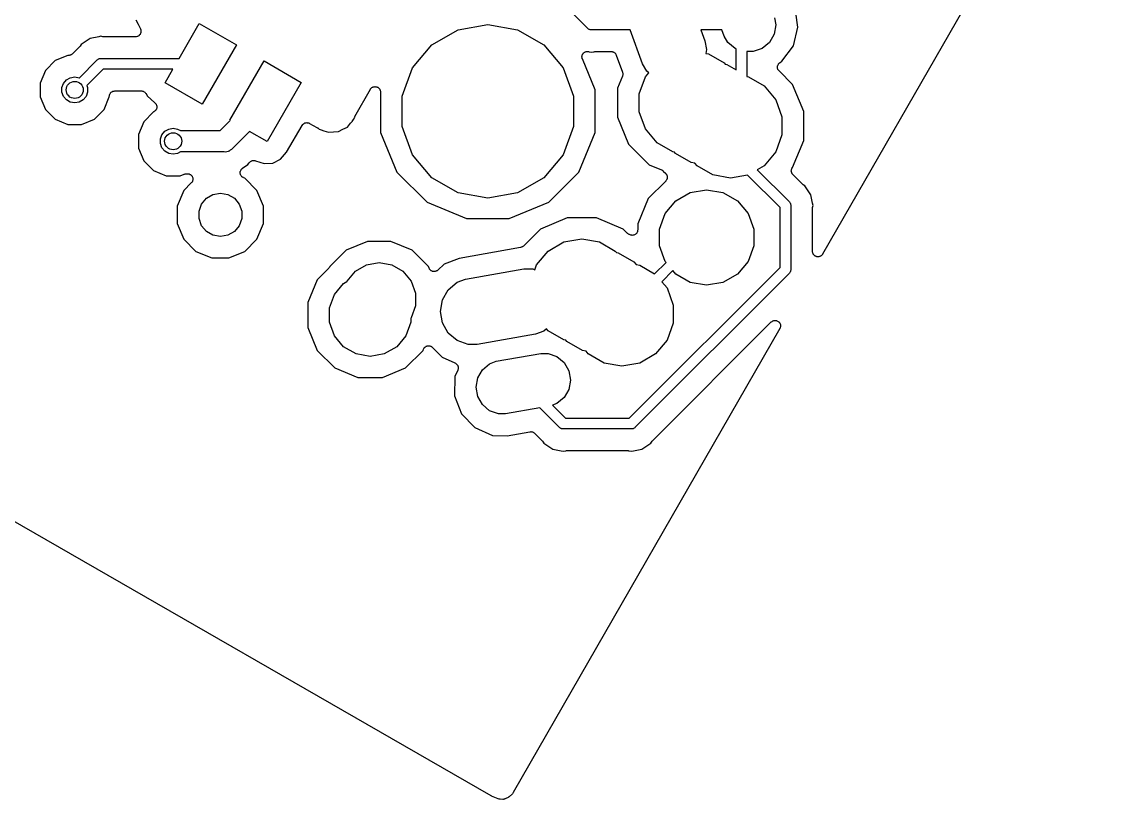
# Model space of a CAD drawing. Extents: x 61 to 194, y -153 to -61.
# Drawn here: x 168.86 to 194.15, y -152.59 to -134.4 of the extents above; entities that cross this region are included whole.
import ezdxf

# ---------------------------------------------------------------- set-up
doc = ezdxf.new("R2010")
doc.units = 0
doc.header["$MEASUREMENT"] = 0
doc.layers.add('BLACK', color=7, linetype='CONTINUOUS')

msp = doc.modelspace()

# ---------------------------------------------------------------- linework, layer by layer
at = {"layer": 'BLACK', "linetype": 'CONTINUOUS'}
for p, q in [((194.15, -128.374), (187.57, -139.836)), ((182.078, -134.555), (180.715, -133.192)), ((186.994, -134.53), (186.943, -134.197)), ((171.526, -134.359), (171.579, -134.461)), ((171.579, -134.461), (171.579, -134.463)), ((171.579, -134.463), (171.58, -134.464)), ((171.58, -134.464), (171.635, -134.575)), ((172.537, -135.266), (173.009, -134.448)), ((173.009, -134.448), (173.875, -134.948)), ((179.055, -134.592), (179.75, -134.469)), ((179.75, -134.469), (180.445, -134.592)), ((186.475, -134.48), (186.436, -134.697)), ((186.446, -134.317), (186.475, -134.48)), ((186.887, -134.968), (186.994, -134.53)), ((170.462, -134.795), (170.253, -134.935)), ((170.659, -134.756), (170.462, -134.795)), ((170.709, -134.746), (170.659, -134.756)), ((170.659, -134.756), (170.659, -134.756)), ((170.759, -134.756), (170.709, -134.746)), ((170.772, -134.756), (170.759, -134.756)), ((170.784, -134.758), (170.772, -134.756)), ((171.521, -134.758), (170.784, -134.758)), ((171.538, -134.755), (171.521, -134.758)), ((171.556, -134.753), (171.538, -134.755)), ((171.56, -134.751), (171.556, -134.753)), ((171.564, -134.75), (171.56, -134.751)), ((171.579, -134.741), (171.564, -134.75)), ((171.595, -134.734), (171.579, -134.741)), ((171.598, -134.73), (171.595, -134.734)), ((171.602, -134.728), (171.598, -134.73)), ((171.614, -134.715), (171.602, -134.728)), ((171.626, -134.702), (171.614, -134.715)), ((171.628, -134.698), (171.626, -134.702)), ((171.631, -134.694), (171.628, -134.698)), ((171.637, -134.678), (171.631, -134.694)), ((171.635, -134.575), (171.64, -134.592)), ((171.644, -134.661), (171.637, -134.678)), ((171.64, -134.592), (171.646, -134.609)), ((171.646, -134.653), (171.644, -134.657)), ((171.644, -134.657), (171.644, -134.661)), ((171.646, -134.609), (171.646, -134.613)), ((171.646, -134.613), (171.647, -134.617)), ((171.647, -134.617), (171.646, -134.635)), ((171.646, -134.635), (171.646, -134.653)), ((178.445, -134.944), (179.055, -134.592)), ((180.445, -134.592), (181.055, -134.944)), ((182.089, -134.568), (182.078, -134.555)), ((182.103, -134.576), (182.089, -134.568)), ((182.117, -134.585), (182.103, -134.576)), ((182.122, -134.587), (182.117, -134.585)), ((182.127, -134.59), (182.122, -134.587)), ((182.143, -134.593), (182.127, -134.59)), ((182.159, -134.597), (182.143, -134.593)), ((182.176, -134.595), (182.159, -134.597)), ((183.075, -134.595), (182.176, -134.595)), ((183.363, -135.387), (183.075, -134.595)), ((184.725, -134.595), (184.82, -134.856)), ((185.217, -134.595), (184.725, -134.595)), ((185.271, -134.745), (185.217, -134.595)), ((185.354, -134.888), (185.271, -134.745)), ((186.436, -134.697), (186.326, -134.888)), ((170.209, -134.996), (170.05, -135.155)), ((170.216, -134.986), (170.209, -134.996)), ((170.224, -134.977), (170.216, -134.986)), ((170.253, -134.935), (170.224, -134.977)), ((173.875, -134.948), (173.075, -136.334)), ((177.991, -135.485), (178.445, -134.944)), ((181.055, -134.944), (181.509, -135.485)), ((184.82, -134.856), (184.855, -135.058)), ((185.523, -135.029), (185.354, -134.888)), ((185.552, -135.04), (185.523, -135.029)), ((185.552, -135.531), (185.552, -135.04)), ((186.157, -135.029), (185.95, -135.105)), ((186.326, -134.888), (186.157, -135.029)), ((186.62, -135.331), (186.887, -134.968)), ((169.939, -135.192), (169.642, -135.315)), ((169.96, -135.192), (169.939, -135.192)), ((169.966, -135.191), (169.96, -135.192)), ((169.971, -135.192), (169.966, -135.191)), ((169.987, -135.187), (169.971, -135.192)), ((170.004, -135.184), (169.987, -135.187)), ((170.008, -135.182), (170.004, -135.184)), ((170.014, -135.18), (170.008, -135.182)), ((170.027, -135.171), (170.014, -135.18)), ((170.042, -135.162), (170.027, -135.171)), ((170.045, -135.158), (170.042, -135.162)), ((170.05, -135.155), (170.045, -135.158)), ((170.617, -135.306), (170.627, -135.294)), ((170.627, -135.294), (170.642, -135.285)), ((170.642, -135.285), (170.655, -135.276)), ((170.655, -135.276), (170.661, -135.274)), ((170.661, -135.274), (170.666, -135.272)), ((170.666, -135.272), (170.682, -135.269)), ((170.682, -135.269), (170.698, -135.265)), ((170.698, -135.265), (170.714, -135.266)), ((170.714, -135.266), (172.537, -135.266)), ((181.948, -135.223), (181.951, -135.206)), ((181.948, -135.228), (181.948, -135.223)), ((181.948, -135.232), (181.948, -135.228)), ((181.952, -135.249), (181.948, -135.232)), ((181.951, -135.206), (181.953, -135.188)), ((181.954, -135.267), (181.952, -135.249)), ((181.953, -135.188), (181.955, -135.184)), ((181.956, -135.271), (181.954, -135.267)), ((181.955, -135.184), (181.956, -135.18)), ((181.956, -135.18), (181.965, -135.165)), ((181.957, -135.275), (181.956, -135.271)), ((182.258, -136.001), (181.957, -135.275)), ((181.965, -135.165), (181.974, -135.149)), ((181.974, -135.149), (181.977, -135.146)), ((181.977, -135.146), (181.979, -135.143)), ((181.979, -135.143), (181.993, -135.131)), ((181.993, -135.131), (182.006, -135.119)), ((182.006, -135.119), (182.01, -135.118)), ((182.01, -135.118), (182.013, -135.115)), ((182.013, -135.115), (182.03, -135.109)), ((182.03, -135.109), (182.047, -135.102)), ((182.047, -135.102), (182.051, -135.102)), ((182.051, -135.102), (182.055, -135.101)), ((182.055, -135.101), (182.073, -135.101)), ((182.073, -135.101), (182.091, -135.1)), ((182.091, -135.1), (182.095, -135.102)), ((182.095, -135.102), (182.099, -135.102)), ((182.099, -135.102), (182.12, -135.106)), ((182.12, -135.106), (182.12, -135.106)), ((182.12, -135.106), (182.17, -135.116)), ((182.17, -135.116), (182.221, -135.106)), ((182.221, -135.106), (182.233, -135.106)), ((182.233, -135.106), (182.245, -135.103)), ((182.245, -135.103), (182.631, -135.103)), ((182.631, -135.103), (182.642, -135.105)), ((182.642, -135.105), (182.653, -135.105)), ((182.653, -135.105), (182.663, -135.109)), ((182.663, -135.109), (182.674, -135.111)), ((182.674, -135.111), (182.684, -135.117)), ((182.684, -135.117), (182.694, -135.12)), ((182.694, -135.12), (182.703, -135.128)), ((182.703, -135.128), (182.712, -135.133)), ((182.712, -135.133), (182.72, -135.142)), ((182.72, -135.142), (182.728, -135.149)), ((182.728, -135.149), (182.734, -135.158)), ((182.734, -135.158), (182.741, -135.167)), ((182.741, -135.167), (182.745, -135.177)), ((182.745, -135.177), (182.75, -135.187)), ((182.75, -135.187), (182.895, -135.586)), ((184.855, -135.058), (184.84, -135.145)), ((184.84, -135.145), (184.901, -135.155)), ((184.901, -135.155), (185.267, -135.367)), ((185.95, -135.105), (185.802, -135.105)), ((185.802, -135.105), (185.802, -135.689)), ((169.415, -135.542), (169.292, -135.839)), ((169.642, -135.315), (169.415, -135.542)), ((170.208, -135.716), (170.617, -135.306)), ((170.761, -135.516), (170.381, -135.896)), ((172.393, -135.516), (170.761, -135.516)), ((172.209, -135.834), (172.393, -135.516)), ((173.725, -136.709), (174.525, -135.323)), ((174.525, -135.323), (175.391, -135.823)), ((177.75, -136.147), (177.991, -135.485)), ((181.509, -135.485), (181.75, -136.147)), ((183.466, -135.564), (183.363, -135.387)), ((185.267, -135.367), (185.294, -135.398)), ((185.294, -135.398), (185.334, -135.405)), ((185.334, -135.405), (185.552, -135.531)), ((186.514, -135.47), (186.517, -135.452)), ((186.515, -135.474), (186.514, -135.47)), ((186.515, -135.478), (186.515, -135.474)), ((186.519, -135.496), (186.515, -135.478)), ((186.517, -135.452), (186.519, -135.434)), ((186.519, -135.434), (186.52, -135.43)), ((186.523, -135.513), (186.519, -135.496)), ((186.52, -135.43), (186.521, -135.426)), ((186.521, -135.426), (186.53, -135.411)), ((186.525, -135.517), (186.523, -135.513)), ((186.526, -135.521), (186.525, -135.517)), ((186.537, -135.536), (186.526, -135.521)), ((186.53, -135.411), (186.537, -135.394)), ((186.537, -135.394), (186.54, -135.391)), ((186.546, -135.551), (186.537, -135.536)), ((186.54, -135.391), (186.542, -135.388)), ((186.542, -135.388), (186.556, -135.376)), ((186.549, -135.554), (186.546, -135.551)), ((186.552, -135.557), (186.549, -135.554)), ((186.556, -135.376), (186.569, -135.363)), ((186.569, -135.363), (186.572, -135.361)), ((186.572, -135.361), (186.575, -135.359)), ((186.575, -135.359), (186.62, -135.331)), ((169.836, -135.848), (169.904, -135.767)), ((169.904, -135.767), (169.996, -135.714)), ((169.996, -135.714), (170.1, -135.695)), ((170.1, -135.695), (170.204, -135.714)), ((170.204, -135.714), (170.208, -135.716)), ((182.893, -135.678), (182.776, -135.961)), ((182.894, -135.675), (182.893, -135.678)), ((182.895, -135.673), (182.894, -135.675)), ((182.895, -135.586), (182.896, -135.588)), ((182.899, -135.654), (182.895, -135.673)), ((182.896, -135.588), (182.897, -135.591)), ((182.897, -135.591), (182.9, -135.61)), ((182.903, -135.635), (182.899, -135.654)), ((182.9, -135.61), (182.903, -135.629)), ((182.903, -135.629), (182.902, -135.632)), ((182.902, -135.632), (182.903, -135.635)), ((183.284, -136.089), (183.429, -135.691)), ((183.429, -135.691), (183.507, -135.598)), ((183.507, -135.598), (183.466, -135.564)), ((185.802, -135.689), (185.836, -135.695)), ((185.836, -135.695), (186.203, -135.907)), ((186.867, -135.873), (186.552, -135.557)), ((169.292, -135.839), (169.292, -136.161)), ((169.8, -135.947), (169.836, -135.848)), ((169.8, -136.053), (169.8, -135.947)), ((169.836, -136.152), (169.8, -136.053)), ((170.4, -136.053), (170.364, -136.152)), ((170.381, -135.896), (170.4, -135.947)), ((170.4, -135.947), (170.4, -136.053)), ((170.946, -136.062), (170.953, -136.054)), ((170.953, -136.054), (170.963, -136.048)), ((170.963, -136.048), (170.971, -136.041)), ((170.971, -136.041), (170.982, -136.037)), ((170.982, -136.037), (170.992, -136.032)), ((170.992, -136.032), (171.003, -136.03)), ((171.003, -136.03), (171.013, -136.026)), ((171.013, -136.026), (171.024, -136.026)), ((171.024, -136.026), (171.035, -136.024)), ((171.035, -136.024), (171.658, -136.024)), ((171.658, -136.024), (171.662, -136.025)), ((171.662, -136.025), (171.666, -136.024)), ((171.666, -136.024), (171.683, -136.029)), ((171.683, -136.029), (171.701, -136.032)), ((171.701, -136.032), (171.705, -136.034)), ((171.705, -136.034), (171.709, -136.035)), ((171.709, -136.035), (171.724, -136.045)), ((171.724, -136.045), (171.739, -136.054)), ((171.739, -136.054), (171.742, -136.057)), ((171.742, -136.057), (171.745, -136.059)), ((171.745, -136.059), (171.756, -136.074)), ((173.075, -136.334), (172.209, -135.834)), ((175.391, -135.823), (174.591, -137.209)), ((176.644, -136.623), (177.005, -135.986)), ((177.005, -135.986), (177.012, -135.977)), ((177.012, -135.977), (177.018, -135.967)), ((177.018, -135.967), (177.026, -135.96)), ((177.026, -135.96), (177.033, -135.952)), ((177.033, -135.952), (177.043, -135.946)), ((177.043, -135.946), (177.052, -135.939)), ((177.052, -135.939), (177.061, -135.935)), ((177.061, -135.935), (177.071, -135.93)), ((177.071, -135.93), (177.082, -135.928)), ((177.082, -135.928), (177.093, -135.924)), ((177.093, -135.924), (177.104, -135.924)), ((177.104, -135.924), (177.114, -135.922)), ((177.114, -135.922), (177.125, -135.924)), ((177.125, -135.924), (177.137, -135.924)), ((177.137, -135.924), (177.147, -135.928)), ((177.147, -135.928), (177.157, -135.929)), ((177.157, -135.929), (177.168, -135.935)), ((177.168, -135.935), (177.178, -135.939)), ((177.178, -135.939), (177.187, -135.946)), ((177.187, -135.946), (177.196, -135.951)), ((177.196, -135.951), (177.203, -135.96)), ((177.203, -135.96), (177.212, -135.967)), ((177.212, -135.967), (177.218, -135.977)), ((177.218, -135.977), (177.224, -135.985)), ((177.224, -135.985), (177.229, -135.995)), ((177.229, -135.995), (177.234, -136.006)), ((177.234, -136.006), (177.236, -136.016)), ((177.236, -136.016), (177.24, -136.026)), ((177.24, -136.026), (177.24, -136.038)), ((177.24, -136.038), (177.242, -136.049)), ((177.242, -136.049), (177.242, -136.999)), ((182.258, -136.999), (182.258, -136.001)), ((182.776, -135.961), (182.776, -136.64)), ((186.203, -135.907), (186.475, -136.231)), ((187.127, -136.501), (186.867, -135.873)), ((169.292, -136.161), (169.415, -136.458)), ((169.904, -136.233), (169.836, -136.152)), ((169.996, -136.286), (169.904, -136.233)), ((170.1, -136.305), (169.996, -136.286)), ((170.204, -136.286), (170.1, -136.305)), ((170.296, -136.233), (170.204, -136.286)), ((170.364, -136.152), (170.296, -136.233)), ((170.785, -136.458), (170.908, -136.161)), ((170.908, -136.151), (170.91, -136.14)), ((170.908, -136.161), (170.908, -136.151)), ((170.91, -136.129), (170.914, -136.118)), ((170.91, -136.14), (170.91, -136.129)), ((170.914, -136.118), (170.916, -136.108)), ((170.916, -136.108), (170.921, -136.098)), ((170.921, -136.098), (170.925, -136.087)), ((170.925, -136.087), (170.932, -136.079)), ((170.932, -136.079), (170.938, -136.069)), ((170.938, -136.069), (170.946, -136.062)), ((171.756, -136.074), (171.768, -136.087)), ((171.768, -136.087), (171.769, -136.091)), ((171.769, -136.091), (171.772, -136.095)), ((171.772, -136.095), (171.798, -136.149)), ((171.798, -136.149), (171.965, -136.295)), ((171.965, -136.295), (171.969, -136.298)), ((171.969, -136.298), (171.979, -136.308)), ((171.979, -136.308), (171.989, -136.317)), ((177.75, -136.853), (177.75, -136.147)), ((181.75, -136.147), (181.75, -136.853)), ((183.284, -136.512), (183.284, -136.089)), ((186.475, -136.231), (186.619, -136.629)), ((169.415, -136.458), (169.642, -136.685)), ((170.558, -136.685), (170.785, -136.458)), ((171.943, -136.514), (171.715, -136.742)), ((171.948, -136.511), (171.943, -136.514)), ((171.956, -136.508), (171.948, -136.511)), ((171.966, -136.499), (171.956, -136.508)), ((171.978, -136.492), (171.966, -136.499)), ((171.983, -136.485), (171.978, -136.492)), ((171.989, -136.48), (171.983, -136.485)), ((171.989, -136.317), (171.994, -136.324)), ((171.996, -136.468), (171.989, -136.48)), ((171.994, -136.324), (171.999, -136.33)), ((172.005, -136.457), (171.996, -136.468)), ((171.999, -136.33), (172.005, -136.343)), ((172.005, -136.343), (172.011, -136.355)), ((172.007, -136.449), (172.005, -136.457)), ((172.011, -136.442), (172.007, -136.449)), ((172.011, -136.355), (172.013, -136.363)), ((172.014, -136.428), (172.011, -136.442)), ((172.013, -136.363), (172.016, -136.371)), ((172.018, -136.415), (172.014, -136.428)), ((172.016, -136.371), (172.017, -136.385)), ((172.017, -136.385), (172.019, -136.398)), ((172.019, -136.398), (172.018, -136.407)), ((172.018, -136.407), (172.018, -136.415)), ((183.429, -136.91), (183.284, -136.512)), ((187.127, -137.18), (187.127, -136.501)), ((169.642, -136.685), (169.939, -136.808)), ((169.939, -136.808), (170.261, -136.808)), ((170.261, -136.808), (170.558, -136.685)), ((171.715, -136.742), (171.592, -137.039)), ((173.496, -136.95), (173.733, -136.714)), ((173.733, -136.714), (173.725, -136.709)), ((175.418, -136.821), (175.422, -136.812)), ((175.422, -136.812), (175.432, -136.804)), ((175.432, -136.804), (175.44, -136.795)), ((175.44, -136.795), (175.448, -136.79)), ((175.448, -136.79), (175.456, -136.783)), ((175.456, -136.783), (175.467, -136.779)), ((175.467, -136.779), (175.478, -136.773)), ((175.478, -136.773), (175.487, -136.771)), ((175.487, -136.771), (175.497, -136.767)), ((175.497, -136.767), (175.509, -136.767)), ((175.509, -136.767), (175.521, -136.765)), ((175.521, -136.765), (175.531, -136.767)), ((175.531, -136.767), (175.541, -136.767)), ((175.541, -136.767), (175.552, -136.771)), ((175.552, -136.771), (175.565, -136.773)), ((175.565, -136.773), (175.573, -136.778)), ((175.573, -136.778), (175.582, -136.781)), ((175.582, -136.781), (175.754, -136.875)), ((176.469, -136.867), (176.543, -136.779)), ((176.543, -136.779), (176.544, -136.778)), ((176.544, -136.777), (176.586, -136.729)), ((176.544, -136.778), (176.544, -136.777)), ((176.586, -136.729), (176.588, -136.725)), ((176.588, -136.725), (176.621, -136.686)), ((176.621, -136.686), (176.633, -136.647)), ((176.633, -136.647), (176.639, -136.635)), ((176.639, -136.635), (176.644, -136.623)), ((182.776, -136.64), (183.036, -137.268)), ((186.619, -136.629), (186.619, -137.052)), ((171.592, -137.039), (171.592, -137.361)), ((172.1, -137.147), (172.136, -137.048)), ((172.136, -137.048), (172.204, -136.967)), ((172.204, -136.967), (172.296, -136.914)), ((172.296, -136.914), (172.4, -136.895)), ((172.4, -136.895), (172.504, -136.914)), ((172.504, -136.914), (172.567, -136.95)), ((172.567, -136.95), (173.496, -136.95)), ((174.181, -136.972), (173.784, -137.369)), ((174.591, -137.209), (174.181, -136.972)), ((175.048, -137.458), (175.411, -136.829)), ((175.411, -136.829), (175.418, -136.821)), ((175.754, -136.875), (175.764, -136.883)), ((175.764, -136.883), (175.776, -136.89)), ((175.776, -136.89), (175.807, -136.917)), ((175.807, -136.917), (175.855, -136.933)), ((175.855, -136.933), (175.859, -136.935)), ((175.859, -136.935), (175.92, -136.954)), ((175.92, -136.954), (175.921, -136.955)), ((175.921, -136.955), (175.921, -136.955)), ((175.921, -136.955), (176.031, -136.991)), ((176.031, -136.991), (176.146, -136.981)), ((176.146, -136.981), (176.147, -136.981)), ((176.147, -136.981), (176.262, -136.973)), ((176.147, -136.981), (176.147, -136.981)), ((176.262, -136.973), (176.365, -136.919)), ((176.365, -136.919), (176.365, -136.919)), ((176.365, -136.919), (176.366, -136.919)), ((176.366, -136.919), (176.469, -136.867)), ((177.242, -136.999), (177.624, -137.921)), ((177.991, -137.515), (177.75, -136.853)), ((181.75, -136.853), (181.509, -137.515)), ((181.876, -137.921), (182.258, -136.999)), ((183.701, -137.234), (183.429, -136.91)), ((186.619, -137.052), (186.475, -137.45)), ((172.1, -137.253), (172.1, -137.147)), ((172.136, -137.352), (172.1, -137.253)), ((183.036, -137.268), (183.517, -137.748)), ((184.067, -137.445), (183.701, -137.234)), ((186.865, -137.812), (187.127, -137.18)), ((171.592, -137.361), (171.715, -137.658)), ((172.204, -137.433), (172.136, -137.352)), ((172.296, -137.486), (172.204, -137.433)), ((172.4, -137.505), (172.296, -137.486)), ((172.504, -137.486), (172.4, -137.505)), ((172.567, -137.45), (172.504, -137.486)), ((173.589, -137.45), (172.567, -137.45)), ((173.622, -137.453), (173.589, -137.45)), ((173.654, -137.444), (173.622, -137.453)), ((173.687, -137.439), (173.654, -137.444)), ((173.696, -137.433), (173.687, -137.439)), ((173.707, -137.43), (173.696, -137.433)), ((173.734, -137.411), (173.707, -137.43)), ((173.763, -137.394), (173.734, -137.411)), ((173.784, -137.369), (173.763, -137.394)), ((174.906, -137.62), (175.048, -137.458)), ((178.445, -138.056), (177.991, -137.515)), ((181.509, -137.515), (181.055, -138.056)), ((184.108, -137.452), (184.067, -137.445)), ((184.134, -137.484), (184.108, -137.452)), ((184.5, -137.695), (184.134, -137.484)), ((186.475, -137.45), (186.203, -137.774)), ((171.715, -137.658), (171.942, -137.885)), ((174.018, -137.833), (174.021, -137.83)), ((174.021, -137.83), (174.146, -137.746)), ((174.146, -137.746), (174.175, -137.704)), ((174.175, -137.704), (174.187, -137.692)), ((174.187, -137.692), (174.197, -137.679)), ((174.197, -137.679), (174.202, -137.676)), ((174.202, -137.676), (174.206, -137.672)), ((174.206, -137.672), (174.221, -137.664)), ((174.221, -137.664), (174.235, -137.656)), ((174.235, -137.656), (174.24, -137.655)), ((174.24, -137.655), (174.245, -137.652)), ((174.245, -137.652), (174.262, -137.65)), ((174.262, -137.65), (174.278, -137.647)), ((174.278, -137.647), (174.284, -137.648)), ((174.284, -137.648), (174.289, -137.647)), ((174.289, -137.647), (174.305, -137.651)), ((174.305, -137.651), (174.322, -137.654)), ((174.322, -137.654), (174.523, -137.722)), ((174.523, -137.722), (174.725, -137.709)), ((174.725, -137.709), (174.906, -137.62)), ((183.517, -137.748), (183.806, -137.868)), ((184.583, -137.71), (184.5, -137.695)), ((184.636, -137.774), (184.583, -137.71)), ((185.003, -137.985), (184.636, -137.774)), ((186.203, -137.774), (186.043, -137.866)), ((186.85, -137.836), (186.856, -137.827)), ((186.856, -137.827), (186.861, -137.817)), ((186.861, -137.817), (186.865, -137.812)), ((171.942, -137.885), (172.239, -138.008)), ((172.239, -138.008), (172.561, -138.008)), ((172.561, -138.008), (172.658, -137.968)), ((172.658, -137.968), (172.661, -137.967)), ((172.661, -137.967), (172.663, -137.966)), ((172.663, -137.966), (172.682, -137.962)), ((172.682, -137.962), (172.701, -137.958)), ((172.701, -137.958), (172.704, -137.958)), ((172.704, -137.958), (172.707, -137.958)), ((172.707, -137.958), (172.733, -137.958)), ((172.733, -137.958), (172.75, -137.961)), ((172.75, -137.961), (172.766, -137.962)), ((172.766, -137.962), (172.771, -137.965)), ((172.771, -137.965), (172.777, -137.966)), ((172.777, -137.966), (172.791, -137.974)), ((172.791, -137.974), (172.806, -137.981)), ((172.806, -137.981), (172.81, -137.985)), ((172.81, -137.985), (172.815, -137.988)), ((172.815, -137.988), (172.826, -138)), ((172.826, -138), (172.837, -138.012)), ((172.837, -138.012), (172.84, -138.017)), ((172.84, -138.017), (172.843, -138.022)), ((172.843, -138.022), (172.849, -138.037)), ((172.849, -138.037), (172.856, -138.052)), ((172.856, -138.052), (172.856, -138.058)), ((172.856, -138.058), (172.858, -138.063)), ((172.858, -138.063), (172.858, -138.08)), ((172.858, -138.08), (172.86, -138.096)), ((173.965, -137.944), (173.967, -137.926)), ((173.966, -137.948), (173.965, -137.944)), ((173.966, -137.953), (173.966, -137.948)), ((173.971, -137.97), (173.966, -137.953)), ((173.967, -137.909), (173.969, -137.905)), ((173.967, -137.926), (173.967, -137.909)), ((173.969, -137.905), (173.97, -137.9)), ((173.97, -137.9), (173.977, -137.884)), ((173.975, -137.987), (173.971, -137.97)), ((173.978, -137.991), (173.975, -137.987)), ((173.977, -137.884), (173.984, -137.868)), ((173.979, -137.995), (173.978, -137.991)), ((173.99, -138.009), (173.979, -137.995)), ((173.984, -137.868), (173.987, -137.865)), ((173.987, -137.865), (173.989, -137.861)), ((173.989, -137.861), (174.002, -137.848)), ((174, -138.024), (173.99, -138.009)), ((174.003, -138.026), (174, -138.024)), ((174.002, -137.848), (174.014, -137.835)), ((174.006, -138.03), (174.003, -138.026)), ((174.021, -138.039), (174.006, -138.03)), ((174.014, -137.835), (174.018, -137.833)), ((174.035, -138.05), (174.021, -138.039)), ((174.039, -138.051), (174.035, -138.05)), ((174.043, -138.053), (174.039, -138.051)), ((174.074, -138.066), (174.043, -138.053)), ((174.357, -138.35), (174.074, -138.066)), ((177.624, -137.921), (178.329, -138.626)), ((179.055, -138.408), (178.445, -138.056)), ((181.055, -138.056), (180.445, -138.408)), ((181.171, -138.626), (181.876, -137.921)), ((183.806, -137.868), (183.808, -137.87)), ((183.808, -137.87), (183.811, -137.87)), ((183.811, -137.87), (183.827, -137.881)), ((183.827, -137.881), (183.843, -137.892)), ((183.843, -137.892), (183.845, -137.894)), ((183.845, -137.894), (183.847, -137.896)), ((183.847, -137.896), (183.904, -137.952)), ((183.904, -137.952), (183.91, -137.961)), ((183.91, -137.961), (183.918, -137.969)), ((183.918, -137.969), (183.923, -137.979)), ((183.923, -137.979), (183.929, -137.988)), ((183.929, -137.988), (183.932, -137.999)), ((183.932, -137.999), (183.936, -138.009)), ((183.936, -138.075), (183.932, -138.085)), ((183.936, -138.009), (183.937, -138.02)), ((183.937, -138.064), (183.936, -138.075)), ((183.937, -138.02), (183.94, -138.031)), ((183.94, -138.053), (183.937, -138.064)), ((183.94, -138.031), (183.939, -138.042)), ((183.939, -138.042), (183.94, -138.053)), ((185.419, -138.059), (185.003, -137.985)), ((185.813, -137.989), (185.419, -138.059)), ((186.575, -138.752), (185.813, -137.989)), ((186.043, -137.866), (186.785, -138.608)), ((186.838, -137.879), (186.841, -137.868)), ((186.839, -137.89), (186.838, -137.879)), ((186.838, -137.901), (186.839, -137.89)), ((186.841, -137.912), (186.838, -137.901)), ((186.841, -137.868), (186.842, -137.857)), ((186.842, -137.923), (186.841, -137.912)), ((186.842, -137.857), (186.847, -137.847)), ((186.847, -137.933), (186.842, -137.923)), ((186.847, -137.847), (186.85, -137.836)), ((186.85, -137.944), (186.847, -137.933)), ((186.856, -137.953), (186.85, -137.944)), ((186.861, -137.963), (186.856, -137.953)), ((186.869, -137.971), (186.861, -137.963)), ((186.875, -137.98), (186.869, -137.971)), ((187.095, -138.199), (186.875, -137.98)), ((172.823, -138.175), (172.648, -138.35)), ((172.833, -138.161), (172.823, -138.175)), ((172.843, -138.148), (172.833, -138.161)), ((172.845, -138.143), (172.843, -138.148)), ((172.848, -138.139), (172.845, -138.143)), ((172.853, -138.123), (172.848, -138.139)), ((172.858, -138.107), (172.853, -138.123)), ((172.86, -138.096), (172.858, -138.101)), ((172.858, -138.101), (172.858, -138.107)), ((183.904, -138.132), (183.496, -138.539)), ((183.91, -138.123), (183.904, -138.132)), ((183.918, -138.115), (183.91, -138.123)), ((183.923, -138.105), (183.918, -138.115)), ((183.929, -138.096), (183.923, -138.105)), ((183.932, -138.085), (183.929, -138.096)), ((184.478, -138.4), (184.86, -138.333)), ((184.86, -138.333), (185.242, -138.4)), ((187.105, -138.207), (187.095, -138.199)), ((187.114, -138.215), (187.105, -138.207)), ((187.156, -138.244), (187.114, -138.215)), ((187.296, -138.453), (187.156, -138.244)), ((172.648, -138.35), (172.495, -138.72)), ((173.063, -138.667), (173.176, -138.532)), ((173.176, -138.532), (173.329, -138.444)), ((173.329, -138.444), (173.503, -138.413)), ((173.503, -138.413), (173.676, -138.444)), ((173.676, -138.444), (173.829, -138.532)), ((173.829, -138.532), (173.942, -138.667)), ((174.511, -138.72), (174.357, -138.35)), ((179.75, -138.531), (179.055, -138.408)), ((180.445, -138.408), (179.75, -138.531)), ((183.496, -138.539), (183.252, -139.13)), ((184.142, -138.594), (184.478, -138.4)), ((185.242, -138.4), (185.578, -138.594)), ((187.335, -138.65), (187.296, -138.453)), ((172.495, -138.72), (172.495, -139.121)), ((173.003, -138.832), (173.063, -138.667)), ((173.003, -139.009), (173.003, -138.832)), ((173.942, -138.667), (174.003, -138.832)), ((174.003, -138.832), (174.003, -139.009)), ((174.511, -139.121), (174.511, -138.72)), ((178.329, -138.626), (179.251, -139.008)), ((180.249, -139.008), (181.171, -138.626)), ((183.892, -138.892), (184.142, -138.594)), ((185.578, -138.594), (185.827, -138.892)), ((186.575, -140.148), (186.575, -138.752)), ((186.785, -138.608), (186.797, -138.618)), ((186.797, -138.618), (186.806, -138.633)), ((186.806, -138.633), (186.815, -138.646)), ((186.815, -138.646), (186.816, -138.652)), ((186.816, -138.652), (186.819, -138.657)), ((186.819, -138.657), (186.822, -138.673)), ((186.822, -138.673), (186.826, -138.689)), ((186.826, -138.689), (186.825, -138.705)), ((186.825, -138.705), (186.825, -140.195)), ((187.333, -138.775), (187.335, -138.763)), ((187.333, -139.773), (187.333, -138.775)), ((187.345, -138.7), (187.335, -138.65)), ((187.335, -138.65), (187.335, -138.65)), ((187.335, -138.75), (187.345, -138.7)), ((187.335, -138.763), (187.335, -138.75)), ((173.063, -139.175), (173.003, -139.009)), ((174.003, -139.009), (173.942, -139.175)), ((179.251, -139.008), (180.249, -139.008)), ((181.604, -138.992), (180.977, -139.252)), ((182.284, -138.992), (181.604, -138.992)), ((182.912, -139.252), (182.284, -138.992)), ((183.76, -139.256), (183.892, -138.892)), ((185.827, -138.892), (185.96, -139.256)), ((172.495, -139.121), (172.648, -139.492)), ((173.176, -139.31), (173.063, -139.175)), ((173.329, -139.398), (173.176, -139.31)), ((173.829, -139.31), (173.676, -139.398)), ((173.942, -139.175), (173.829, -139.31)), ((174.357, -139.492), (174.511, -139.121)), ((180.977, -139.252), (180.579, -139.649)), ((183.014, -139.354), (182.912, -139.252)), ((183.232, -139.341), (183.226, -139.348)), ((183.237, -139.329), (183.232, -139.341)), ((183.244, -139.317), (183.237, -139.329)), ((183.245, -139.308), (183.244, -139.317)), ((183.249, -139.301), (183.245, -139.308)), ((183.252, -139.273), (183.249, -139.287)), ((183.249, -139.287), (183.249, -139.301)), ((183.252, -139.13), (183.252, -139.273)), ((183.76, -139.644), (183.76, -139.256)), ((185.96, -139.256), (185.96, -139.644)), ((172.648, -139.492), (172.932, -139.775)), ((173.503, -139.428), (173.329, -139.398)), ((173.676, -139.398), (173.503, -139.428)), ((174.074, -139.775), (174.357, -139.492)), ((176.94, -139.541), (176.441, -139.748)), ((177.48, -139.541), (176.94, -139.541)), ((177.979, -139.748), (177.48, -139.541)), ((181.161, -139.766), (181.527, -139.555)), ((181.527, -139.555), (181.944, -139.481)), ((181.944, -139.481), (182.361, -139.555)), ((182.361, -139.555), (182.727, -139.766)), ((183.017, -139.356), (183.014, -139.354)), ((183.018, -139.358), (183.017, -139.356)), ((183.035, -139.369), (183.018, -139.358)), ((183.05, -139.38), (183.035, -139.369)), ((183.053, -139.38), (183.05, -139.38)), ((183.056, -139.382), (183.053, -139.38)), ((183.076, -139.39), (183.056, -139.382)), ((183.089, -139.393), (183.076, -139.39)), ((183.102, -139.398), (183.089, -139.393)), ((183.111, -139.398), (183.102, -139.398)), ((183.119, -139.4), (183.111, -139.398)), ((183.133, -139.398), (183.119, -139.4)), ((183.147, -139.398), (183.133, -139.398)), ((183.154, -139.395), (183.147, -139.398)), ((183.163, -139.394), (183.154, -139.395)), ((183.175, -139.388), (183.163, -139.394)), ((183.188, -139.383), (183.175, -139.388)), ((183.194, -139.378), (183.188, -139.383)), ((183.202, -139.374), (183.194, -139.378)), ((183.211, -139.364), (183.202, -139.374)), ((183.222, -139.355), (183.211, -139.364)), ((183.226, -139.348), (183.222, -139.355)), ((172.932, -139.775), (173.302, -139.929)), ((173.703, -139.929), (174.074, -139.775)), ((176.441, -139.748), (176.058, -140.131)), ((178.361, -140.13), (177.979, -139.748)), ((180.511, -139.684), (179.082, -139.937)), ((180.527, -139.679), (180.511, -139.684)), ((180.543, -139.675), (180.527, -139.679)), ((180.548, -139.671), (180.543, -139.675)), ((180.553, -139.669), (180.548, -139.671)), ((180.566, -139.659), (180.553, -139.669)), ((180.579, -139.649), (180.566, -139.659)), ((180.889, -140.09), (181.161, -139.766)), ((182.727, -139.766), (182.754, -139.798)), ((182.754, -139.798), (182.794, -139.805)), ((182.794, -139.805), (183.16, -140.016)), ((183.892, -140.008), (183.76, -139.644)), ((185.96, -139.644), (185.827, -140.008)), ((187.335, -139.784), (187.333, -139.773)), ((187.335, -139.795), (187.335, -139.784)), ((187.339, -139.805), (187.335, -139.795)), ((187.341, -139.816), (187.339, -139.805)), ((187.346, -139.826), (187.341, -139.816)), ((187.35, -139.836), (187.346, -139.826)), ((187.357, -139.845), (187.35, -139.836)), ((187.363, -139.854), (187.357, -139.845)), ((187.563, -139.845), (187.557, -139.854)), ((187.57, -139.836), (187.563, -139.845)), ((173.302, -139.929), (173.703, -139.929)), ((176.655, -140.238), (176.915, -140.088)), ((176.915, -140.088), (177.21, -140.036)), ((177.21, -140.036), (177.505, -140.088)), ((177.505, -140.088), (177.765, -140.238)), ((178.726, -140.075), (178.583, -140.212)), ((179.082, -139.937), (178.726, -140.075)), ((180.847, -140.204), (180.889, -140.09)), ((183.16, -140.016), (183.214, -140.08)), ((183.214, -140.08), (183.296, -140.095)), ((183.296, -140.095), (183.646, -140.297)), ((183.646, -140.297), (183.911, -140.031)), ((183.911, -140.031), (183.892, -140.008)), ((185.827, -140.008), (185.578, -140.306)), ((187.371, -139.862), (187.363, -139.854)), ((187.379, -139.87), (187.371, -139.862)), ((187.388, -139.876), (187.379, -139.87)), ((187.397, -139.883), (187.388, -139.876)), ((187.407, -139.886), (187.397, -139.883)), ((187.417, -139.892), (187.407, -139.886)), ((187.428, -139.894), (187.417, -139.892)), ((187.438, -139.898), (187.428, -139.894)), ((187.449, -139.898), (187.438, -139.898)), ((187.46, -139.9), (187.449, -139.898)), ((187.471, -139.898), (187.46, -139.9)), ((187.482, -139.898), (187.471, -139.898)), ((187.493, -139.894), (187.482, -139.898)), ((187.504, -139.892), (187.493, -139.894)), ((187.513, -139.886), (187.504, -139.892)), ((187.523, -139.883), (187.513, -139.886)), ((187.532, -139.875), (187.523, -139.883)), ((187.542, -139.87), (187.532, -139.875)), ((187.549, -139.861), (187.542, -139.87)), ((187.557, -139.854), (187.549, -139.861)), ((176.032, -140.169), (175.764, -140.437)), ((176.034, -140.167), (176.032, -140.169)), ((176.036, -140.165), (176.034, -140.167)), ((176.046, -140.149), (176.036, -140.165)), ((176.057, -140.133), (176.046, -140.149)), ((176.058, -140.131), (176.057, -140.133)), ((176.463, -140.468), (176.655, -140.238)), ((177.765, -140.238), (177.957, -140.468)), ((178.377, -140.169), (178.361, -140.13)), ((178.384, -140.18), (178.377, -140.169)), ((178.389, -140.191), (178.384, -140.18)), ((178.396, -140.198), (178.389, -140.191)), ((178.401, -140.206), (178.396, -140.198)), ((178.411, -140.214), (178.401, -140.206)), ((178.42, -140.223), (178.411, -140.214)), ((178.428, -140.227), (178.42, -140.223)), ((178.436, -140.233), (178.428, -140.227)), ((178.448, -140.237), (178.436, -140.233)), ((178.459, -140.243), (178.448, -140.237)), ((178.469, -140.244), (178.459, -140.243)), ((178.478, -140.247), (178.469, -140.244)), ((178.491, -140.246), (178.478, -140.247)), ((178.503, -140.247), (178.491, -140.246)), ((178.513, -140.245), (178.503, -140.247)), ((178.522, -140.245), (178.513, -140.245)), ((178.534, -140.24), (178.522, -140.245)), ((178.546, -140.237), (178.534, -140.24)), ((178.554, -140.232), (178.546, -140.237)), ((178.563, -140.228), (178.554, -140.232)), ((178.572, -140.219), (178.563, -140.228)), ((178.583, -140.212), (178.572, -140.219)), ((179.228, -140.427), (180.592, -140.186)), ((180.592, -140.186), (180.797, -140.186)), ((180.797, -140.186), (180.847, -140.204)), ((183.048, -143.675), (186.575, -140.148)), ((186.785, -140.292), (183.192, -143.885)), ((184.073, -140.223), (183.812, -140.484)), ((184.142, -140.306), (184.073, -140.223)), ((184.478, -140.5), (184.142, -140.306)), ((185.578, -140.306), (185.242, -140.5)), ((186.797, -140.282), (186.785, -140.292)), ((186.806, -140.267), (186.797, -140.282)), ((186.815, -140.254), (186.806, -140.267)), ((186.816, -140.248), (186.815, -140.254)), ((186.819, -140.243), (186.816, -140.248)), ((186.822, -140.227), (186.819, -140.243)), ((186.826, -140.211), (186.822, -140.227)), ((186.825, -140.195), (186.826, -140.211)), ((175.764, -140.437), (175.542, -140.973)), ((176.165, -140.781), (176.38, -140.524)), ((176.38, -140.524), (176.459, -140.479)), ((176.459, -140.479), (176.463, -140.468)), ((177.957, -140.468), (178.06, -140.75)), ((178.826, -140.672), (179.036, -140.497)), ((179.036, -140.497), (179.228, -140.427)), ((183.812, -140.484), (183.935, -140.63)), ((184.86, -140.567), (184.478, -140.5)), ((185.242, -140.5), (184.86, -140.567)), ((176.05, -141.096), (176.165, -140.781)), ((178.06, -140.75), (178.06, -141.049)), ((178.69, -140.909), (178.826, -140.672)), ((183.935, -140.63), (184.079, -141.028)), ((175.542, -140.973), (175.542, -141.553)), ((176.05, -141.431), (176.05, -141.096)), ((178.06, -141.049), (177.957, -141.331)), ((178.642, -141.178), (178.69, -140.909)), ((184.079, -141.028), (184.079, -141.451)), ((177.957, -141.331), (177.95, -141.34)), ((177.95, -141.34), (177.95, -141.431)), ((178.69, -141.447), (178.642, -141.178)), ((175.542, -141.553), (175.764, -142.089)), ((176.165, -141.745), (176.05, -141.431)), ((177.95, -141.431), (177.835, -141.745)), ((178.826, -141.684), (178.69, -141.447)), ((186.57, -141.578), (180.343, -152.424)), ((181.121, -141.586), (181.054, -141.643)), ((181.161, -141.633), (181.121, -141.586)), ((183.601, -144.195), (186.37, -141.425)), ((184.079, -141.451), (183.935, -141.849)), ((186.37, -141.425), (186.374, -141.422)), ((186.374, -141.422), (186.378, -141.418)), ((186.378, -141.418), (186.392, -141.41)), ((186.392, -141.41), (186.406, -141.4)), ((186.406, -141.4), (186.411, -141.399)), ((186.411, -141.399), (186.416, -141.396)), ((186.416, -141.396), (186.432, -141.393)), ((186.432, -141.393), (186.449, -141.389)), ((186.449, -141.389), (186.454, -141.389)), ((186.454, -141.389), (186.459, -141.388)), ((186.459, -141.388), (186.476, -141.391)), ((186.476, -141.391), (186.493, -141.392)), ((186.493, -141.392), (186.497, -141.395)), ((186.497, -141.395), (186.503, -141.396)), ((186.503, -141.396), (186.517, -141.404)), ((186.517, -141.404), (186.533, -141.411)), ((186.533, -141.411), (186.536, -141.415)), ((186.536, -141.415), (186.541, -141.418)), ((186.541, -141.418), (186.552, -141.43)), ((186.552, -141.43), (186.564, -141.442)), ((186.564, -141.442), (186.566, -141.447)), ((186.566, -141.447), (186.57, -141.451)), ((186.57, -141.451), (186.575, -141.467)), ((186.572, -141.573), (186.57, -141.578)), ((186.575, -141.569), (186.572, -141.573)), ((186.575, -141.467), (186.582, -141.482)), ((186.579, -141.553), (186.575, -141.569)), ((186.585, -141.537), (186.579, -141.553)), ((186.582, -141.482), (186.583, -141.488)), ((186.583, -141.488), (186.585, -141.493)), ((186.585, -141.493), (186.585, -141.51)), ((186.585, -141.51), (186.586, -141.526)), ((186.586, -141.526), (186.585, -141.531)), ((186.585, -141.531), (186.585, -141.537)), ((176.38, -142.002), (176.165, -141.745)), ((177.835, -141.745), (177.62, -142.002)), ((179.036, -141.86), (178.826, -141.684)), ((179.293, -141.953), (179.036, -141.86)), ((180.862, -141.712), (179.497, -141.953)), ((181.054, -141.643), (180.862, -141.712)), ((181.527, -141.845), (181.161, -141.633)), ((181.568, -141.852), (181.527, -141.845)), ((181.594, -141.883), (181.568, -141.852)), ((183.935, -141.849), (183.663, -142.173)), ((175.764, -142.089), (176.174, -142.499)), ((176.67, -142.17), (176.38, -142.002)), ((177.62, -142.002), (177.33, -142.17)), ((177.826, -142.499), (178.236, -142.089)), ((178.236, -142.089), (178.249, -142.058)), ((178.249, -142.058), (178.257, -142.045)), ((178.257, -142.045), (178.264, -142.032)), ((178.264, -142.032), (178.269, -142.027)), ((178.269, -142.027), (178.273, -142.021)), ((178.273, -142.021), (178.285, -142.012)), ((178.285, -142.012), (178.296, -142.001)), ((178.296, -142.001), (178.302, -141.998)), ((178.302, -141.998), (178.308, -141.994)), ((178.308, -141.994), (178.322, -141.989)), ((178.322, -141.989), (178.336, -141.983)), ((178.336, -141.983), (178.343, -141.983)), ((178.343, -141.983), (178.35, -141.981)), ((178.35, -141.981), (178.365, -141.981)), ((178.365, -141.981), (178.38, -141.98)), ((178.38, -141.98), (178.387, -141.982)), ((178.387, -141.982), (178.394, -141.983)), ((178.394, -141.983), (178.408, -141.988)), ((178.408, -141.988), (178.422, -141.993)), ((178.422, -141.993), (178.428, -141.997)), ((178.428, -141.997), (178.434, -142)), ((178.434, -142), (178.446, -142.01)), ((178.446, -142.01), (178.458, -142.019)), ((178.458, -142.019), (178.679, -142.25)), ((179.497, -141.953), (179.293, -141.953)), ((181.96, -142.095), (181.594, -141.883)), ((182.043, -142.109), (181.96, -142.095)), ((182.096, -142.173), (182.043, -142.109)), ((177, -142.228), (176.67, -142.17)), ((177.33, -142.17), (177, -142.228)), ((178.679, -142.25), (178.982, -142.383)), ((179.792, -142.4), (179.947, -142.343)), ((179.947, -142.343), (180.991, -142.159)), ((180.991, -142.159), (181.155, -142.159)), ((181.155, -142.159), (181.363, -142.235)), ((181.363, -142.235), (181.531, -142.376)), ((181.531, -142.376), (181.642, -142.567)), ((182.463, -142.385), (182.096, -142.173)), ((183.663, -142.173), (183.296, -142.385)), ((176.174, -142.499), (176.71, -142.721)), ((177.29, -142.721), (177.826, -142.499)), ((178.982, -142.383), (178.991, -142.389)), ((179.047, -142.551), (178.982, -142.699)), ((178.991, -142.389), (179.002, -142.394)), ((179.002, -142.394), (179.01, -142.401)), ((179.01, -142.401), (179.019, -142.408)), ((179.019, -142.408), (179.025, -142.417)), ((179.025, -142.417), (179.033, -142.424)), ((179.033, -142.424), (179.038, -142.434)), ((179.038, -142.434), (179.045, -142.443)), ((179.045, -142.443), (179.048, -142.454)), ((179.05, -142.54), (179.047, -142.551)), ((179.048, -142.454), (179.053, -142.464)), ((179.054, -142.53), (179.05, -142.54)), ((179.053, -142.464), (179.054, -142.475)), ((179.054, -142.475), (179.057, -142.486)), ((179.055, -142.518), (179.054, -142.53)), ((179.058, -142.508), (179.055, -142.518)), ((179.057, -142.486), (179.057, -142.497)), ((179.057, -142.497), (179.058, -142.508)), ((179.513, -142.732), (179.624, -142.541)), ((179.624, -142.541), (179.792, -142.4)), ((181.642, -142.567), (181.68, -142.784)), ((182.879, -142.458), (182.463, -142.385)), ((183.296, -142.385), (182.879, -142.458)), ((176.71, -142.721), (177.29, -142.721)), ((178.982, -142.699), (178.972, -143.15)), ((179.475, -142.949), (179.513, -142.732)), ((181.68, -142.784), (181.642, -143.001)), ((179.513, -143.166), (179.475, -142.949)), ((181.642, -143.001), (181.531, -143.192)), ((178.972, -143.15), (179.135, -143.57)), ((179.624, -143.357), (179.513, -143.166)), ((179.792, -143.499), (179.624, -143.357)), ((181.363, -143.334), (181.259, -143.372)), ((181.259, -143.372), (181.563, -143.675)), ((181.531, -143.192), (181.363, -143.334)), ((179.135, -143.57), (179.447, -143.895)), ((180, -143.574), (179.792, -143.499)), ((180.164, -143.574), (180, -143.574)), ((180.967, -143.433), (180.164, -143.574)), ((181.419, -143.885), (180.967, -143.433)), ((179.447, -143.895), (179.86, -144.077)), ((181.429, -143.897), (181.419, -143.885)), ((181.444, -143.906), (181.429, -143.897)), ((181.563, -143.675), (183.048, -143.675)), ((183.182, -143.897), (183.167, -143.906)), ((183.192, -143.885), (183.182, -143.897)), ((179.824, -152.504), (165.107, -144.033)), ((179.86, -144.077), (180.197, -144.084)), ((180.197, -144.084), (180.729, -143.99)), ((180.729, -143.99), (180.746, -143.99)), ((180.746, -143.99), (180.763, -143.989)), ((180.763, -143.989), (180.768, -143.99)), ((180.768, -143.99), (180.774, -143.99)), ((180.774, -143.99), (180.789, -143.996)), ((180.789, -143.996), (180.805, -144)), ((180.805, -144), (180.81, -144.004)), ((180.81, -144.004), (180.815, -144.006)), ((180.815, -144.006), (180.828, -144.016)), ((180.828, -144.016), (180.841, -144.026)), ((180.841, -144.026), (181.01, -144.195)), ((181.457, -143.915), (181.444, -143.906)), ((181.463, -143.916), (181.457, -143.915)), ((181.467, -143.919), (181.463, -143.916)), ((181.484, -143.922), (181.467, -143.919)), ((181.5, -143.926), (181.484, -143.922)), ((181.516, -143.925), (181.5, -143.926)), ((183.095, -143.925), (181.516, -143.925)), ((183.111, -143.926), (183.095, -143.925)), ((183.127, -143.922), (183.111, -143.926)), ((183.143, -143.919), (183.127, -143.922)), ((183.148, -143.916), (183.143, -143.919)), ((183.154, -143.915), (183.148, -143.916)), ((183.167, -143.906), (183.154, -143.915)), ((181.01, -144.195), (181.017, -144.205)), ((181.017, -144.205), (181.026, -144.214)), ((181.026, -144.214), (181.054, -144.256)), ((181.054, -144.256), (181.264, -144.396)), ((181.264, -144.396), (181.461, -144.435)), ((183.15, -144.435), (183.347, -144.396)), ((183.347, -144.396), (183.556, -144.256)), ((183.556, -144.256), (183.585, -144.214)), ((183.585, -144.214), (183.593, -144.205)), ((183.593, -144.205), (183.601, -144.195)), ((181.461, -144.435), (181.461, -144.435)), ((181.461, -144.435), (181.511, -144.445)), ((181.511, -144.445), (181.561, -144.435)), ((181.561, -144.435), (181.573, -144.435)), ((181.573, -144.435), (181.586, -144.433)), ((181.586, -144.433), (183.025, -144.433)), ((183.025, -144.433), (183.037, -144.435)), ((183.037, -144.435), (183.05, -144.435)), ((183.05, -144.435), (183.1, -144.445)), ((183.1, -144.445), (183.15, -144.435)), ((183.15, -144.435), (183.15, -144.435)), ((180.322, -152.452), (180.247, -152.526)), ((180.332, -152.438), (180.322, -152.452)), ((180.343, -152.424), (180.332, -152.438)), ((179.832, -152.506), (179.824, -152.504)), ((179.838, -152.51), (179.832, -152.506)), ((179.987, -152.574), (179.838, -152.51)), ((179.99, -152.575), (179.987, -152.574)), ((179.992, -152.576), (179.99, -152.575)), ((180.011, -152.58), (179.992, -152.576)), ((180.03, -152.584), (180.011, -152.58)), ((180.033, -152.584), (180.03, -152.584)), ((180.035, -152.584), (180.033, -152.584)), ((180.098, -152.585), (180.035, -152.584)), ((180.101, -152.585), (180.098, -152.585)), ((180.104, -152.585), (180.101, -152.585)), ((180.123, -152.581), (180.104, -152.585)), ((180.142, -152.578), (180.123, -152.581)), ((180.144, -152.577), (180.142, -152.578)), ((180.147, -152.576), (180.144, -152.577)), ((180.205, -152.553), (180.147, -152.576)), ((180.207, -152.551), (180.205, -152.553)), ((180.21, -152.551), (180.207, -152.551)), ((180.226, -152.54), (180.21, -152.551)), ((180.243, -152.529), (180.226, -152.54)), ((180.244, -152.527), (180.243, -152.529)), ((180.247, -152.526), (180.244, -152.527))]:
    msp.add_line(p, q, dxfattribs=at)
at = {"layer": 'BLACK'}
for centre in [(170.1, -136), (172.4, -137.2)]:
    msp.add_circle(centre, 0.2, dxfattribs=at)

doc.saveas('drawing.dxf')
